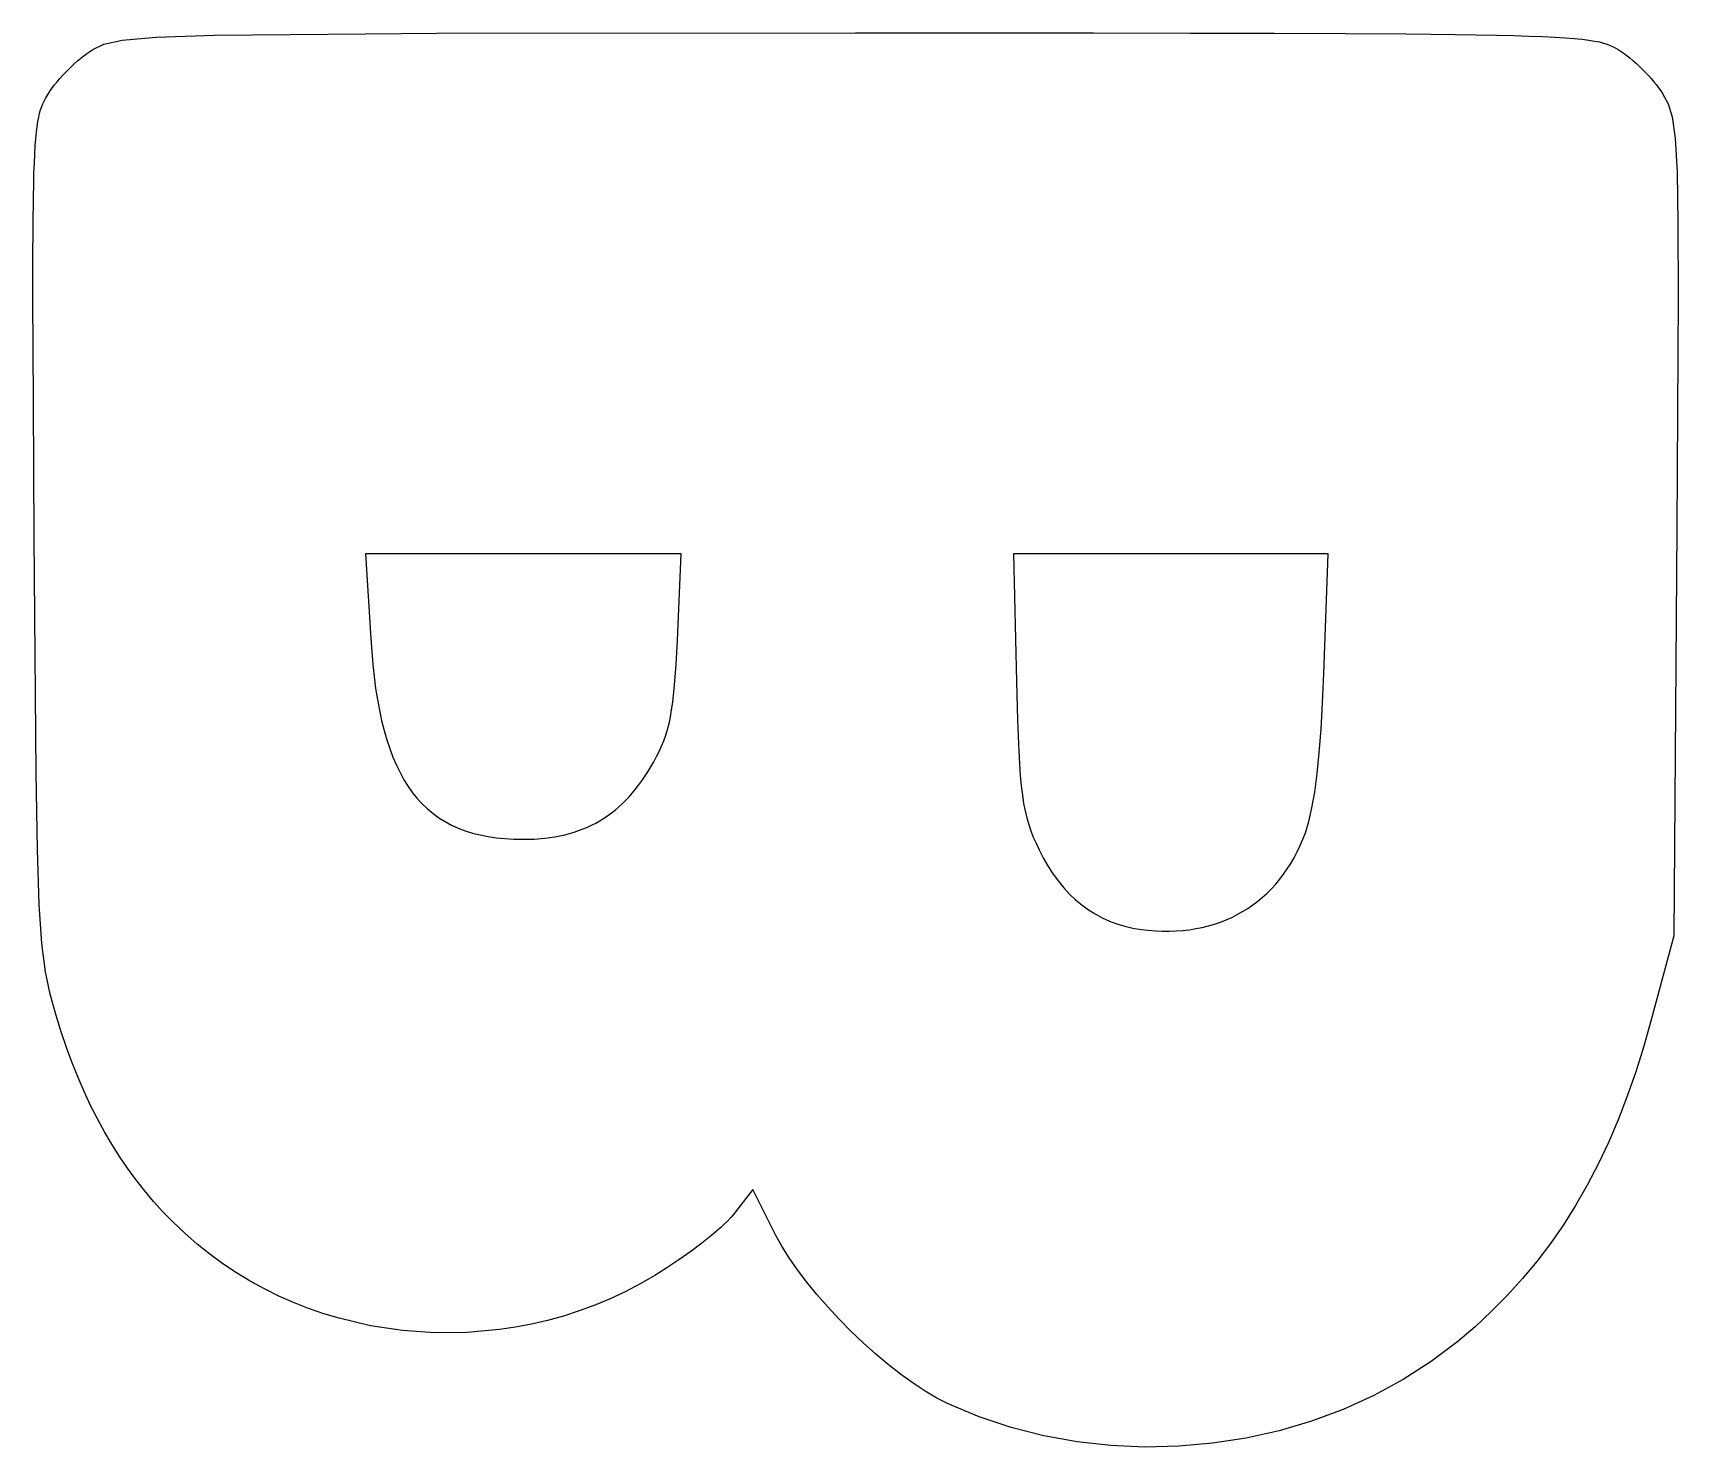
# Model space of a CAD drawing. Extents: x 70.3 to 133.4, y -81.7 to -32.
# Drawn here: x 123.847 to 124.538, y -59.303 to -58.709 of the extents above; entities that cross this region are included whole.
import ezdxf

# ---------------------------------------------------------------- set-up
doc = ezdxf.new("R2010")
doc.units = 0
doc.layers.add('BLACK', color=7, linetype='CONTINUOUS')

msp = doc.modelspace()

# ---------------------------------------------------------------- linework, layer by layer
at = {"layer": 'BLACK', "linetype": 'CONTINUOUS'}
for p, q in [((123.898873, -58.711002), (123.923332, -58.710156)), ((123.923332, -58.710156), (123.986705, -58.709611)), ((123.986705, -58.709611), (124.016612, -58.709353)), ((124.016612, -58.709353), (124.192383, -58.709221)), ((124.192383, -58.709221), (124.258656, -58.709235)), ((124.258656, -58.709235), (124.29233, -58.709242)), ((124.29233, -58.709242), (124.333038, -58.709281)), ((124.333038, -58.709281), (124.368153, -58.709353)), ((124.368153, -58.709353), (124.398113, -58.709467)), ((124.398113, -58.709467), (124.423354, -58.709632)), ((124.423354, -58.709632), (124.444315, -58.709859)), ((124.444315, -58.709859), (124.461433, -58.710156)), ((124.461433, -58.710156), (124.468688, -58.710334)), ((123.869749, -58.717874), (123.870996, -58.717005)), ((123.870996, -58.717005), (123.872204, -58.716231)), ((123.872204, -58.716231), (123.876811, -58.713962)), ((123.876811, -58.713962), (123.884533, -58.712245)), ((123.884533, -58.712245), (123.898873, -58.711002)), ((124.468688, -58.710334), (124.475146, -58.710534)), ((124.475146, -58.710534), (124.480862, -58.710756)), ((124.480862, -58.710756), (124.485892, -58.711001)), ((124.485892, -58.711001), (124.490289, -58.711272)), ((124.490289, -58.711272), (124.494108, -58.711568)), ((124.494108, -58.711568), (124.497404, -58.711892)), ((124.497404, -58.711892), (124.500232, -58.712244)), ((124.500232, -58.712244), (124.502646, -58.712626)), ((124.502646, -58.712626), (124.504701, -58.713039)), ((124.504701, -58.713039), (124.506452, -58.713484)), ((124.506452, -58.713484), (124.507954, -58.713962)), ((124.507954, -58.713962), (124.509261, -58.714475)), ((124.509261, -58.714475), (124.510428, -58.715023)), ((124.510428, -58.715023), (124.51151, -58.715608)), ((124.51151, -58.715608), (124.512561, -58.716231)), ((124.512561, -58.716231), (124.513769, -58.717005)), ((124.513769, -58.717005), (124.515016, -58.717874)), ((123.861986, -58.72456), (123.863265, -58.723318)), ((123.863265, -58.723318), (123.864563, -58.722115)), ((123.864563, -58.722115), (123.86587, -58.720959)), ((123.86587, -58.720959), (123.867176, -58.719861)), ((123.867176, -58.719861), (123.868473, -58.718829)), ((123.868473, -58.718829), (123.869749, -58.717874)), ((124.515016, -58.717874), (124.516293, -58.718829)), ((124.516293, -58.718829), (124.51759, -58.719861)), ((124.51759, -58.719861), (124.518897, -58.720959)), ((124.518897, -58.720959), (124.520205, -58.722115)), ((124.520205, -58.722115), (124.521504, -58.723318)), ((124.521504, -58.723318), (124.522784, -58.72456)), ((123.8562, -58.731014), (123.857244, -58.729722)), ((123.857244, -58.729722), (123.858354, -58.728421)), ((123.858354, -58.728421), (123.859521, -58.727121)), ((123.859521, -58.727121), (123.860734, -58.725831)), ((123.860734, -58.725831), (123.861986, -58.72456)), ((124.522784, -58.72456), (124.524037, -58.725831)), ((124.524037, -58.725831), (124.525252, -58.727121)), ((124.525252, -58.727121), (124.52642, -58.728421)), ((124.52642, -58.728421), (124.527531, -58.729722)), ((124.527531, -58.729722), (124.528576, -58.731014)), ((123.851259, -58.738971), (123.851778, -58.737861)), ((123.851778, -58.737861), (123.852335, -58.736807)), ((123.852335, -58.736807), (123.853563, -58.73474)), ((123.853563, -58.73474), (123.85435, -58.733532)), ((123.85435, -58.733532), (123.855233, -58.732287)), ((123.855233, -58.732287), (123.8562, -58.731014)), ((124.528576, -58.731014), (124.529546, -58.732287)), ((124.529546, -58.732287), (124.53043, -58.733532)), ((124.53043, -58.733532), (124.531219, -58.73474)), ((124.531219, -58.73474), (124.531219, -58.734739)), ((124.531219, -58.734739), (124.533529, -58.738959)), ((123.84918, -58.746464), (123.84953, -58.744601)), ((123.84953, -58.744601), (123.849912, -58.742952)), ((123.849912, -58.742952), (123.850327, -58.741485)), ((123.850327, -58.741485), (123.850775, -58.740168)), ((123.850775, -58.740168), (123.851259, -58.738971)), ((124.533529, -58.738959), (124.535262, -58.744528)), ((124.535262, -58.744528), (124.536482, -58.75343)), ((123.848313, -58.75365), (123.848573, -58.750957)), ((123.848573, -58.750957), (123.848862, -58.748572)), ((123.848862, -58.748572), (123.84918, -58.746464)), ((123.847875, -58.760088), (123.848081, -58.756683)), ((123.848081, -58.756683), (123.848313, -58.75365)), ((124.536482, -58.75343), (124.537254, -58.767647)), ((123.847542, -58.768137), (123.847696, -58.763895)), ((123.847696, -58.763895), (123.847875, -58.760088)), ((123.847411, -58.772846), (123.847542, -58.768137)), ((124.537254, -58.767647), (124.537642, -58.789163)), ((123.847153, -58.790082), (123.847304, -58.778051)), ((123.847304, -58.778051), (123.847411, -58.772846)), ((123.847082, -58.804483), (123.847153, -58.790082)), ((124.537642, -58.789163), (124.53771, -58.81996)), ((123.847083, -58.821505), (123.847082, -58.804483)), ((124.53771, -58.81996), (124.537146, -58.917334)), ((123.847147, -58.841402), (123.847083, -58.821505)), ((123.847266, -58.864425), (123.847147, -58.841402)), ((123.84764, -58.920862), (123.847266, -58.864425)), ((124.537146, -58.917334), (124.535912, -59.088431)), ((123.848489, -59.020101), (123.84764, -58.920862)), ((124.119224, -58.927917), (123.986705, -58.927917)), ((123.986705, -58.927917), (123.988879, -58.96359)), ((124.117607, -58.964276), (124.119224, -58.927917)), ((124.390827, -58.927917), (124.258656, -58.927917)), ((124.258656, -58.927917), (124.259967, -58.981716)), ((124.389026, -58.978188), (124.390827, -58.927917)), ((123.988879, -58.96359), (123.98974, -58.974449)), ((124.11708, -58.974499), (124.117607, -58.964276)), ((123.98974, -58.974449), (123.990956, -58.98448)), ((124.116454, -58.983089), (124.11708, -58.974499)), ((124.388505, -58.990494), (124.389026, -58.978188)), ((123.990956, -58.98448), (123.991702, -58.989192)), ((124.115677, -58.990314), (124.116454, -58.983089)), ((124.259967, -58.981716), (124.260411, -58.997789)), ((123.991702, -58.989192), (123.992542, -58.993703)), ((124.115215, -58.993499), (124.115677, -58.990314)), ((124.387865, -59.001584), (124.388505, -58.990494)), ((123.992542, -58.993703), (123.993478, -58.998016)), ((123.993478, -58.998016), (123.994511, -59.002133)), ((124.113461, -59.001747), (124.114114, -58.999182)), ((124.114114, -58.999182), (124.114697, -58.996444)), ((124.114697, -58.996444), (124.115215, -58.993499)), ((124.260411, -58.997789), (124.260654, -59.004611)), ((123.994511, -59.002133), (123.995643, -59.006056)), ((123.995643, -59.006056), (123.996875, -59.009788)), ((124.111015, -59.008738), (124.111918, -59.006491)), ((124.111918, -59.006491), (124.112731, -59.004172)), ((124.112731, -59.004172), (124.113461, -59.001747)), ((124.260654, -59.004611), (124.260923, -59.010713)), ((124.387101, -59.011502), (124.387865, -59.001584)), ((123.996875, -59.009788), (123.99821, -59.013331)), ((123.99821, -59.013331), (123.999649, -59.016687)), ((124.107703, -59.015381), (124.108914, -59.013149)), ((124.108914, -59.013149), (124.110016, -59.010946)), ((124.110016, -59.010946), (124.111015, -59.008738)), ((124.260923, -59.010713), (124.261227, -59.016162)), ((124.386207, -59.020296), (124.387101, -59.011502)), ((123.849031, -59.052124), (123.848489, -59.020101)), ((123.999649, -59.016687), (124.001193, -59.019857)), ((124.001193, -59.019857), (124.002844, -59.022845)), ((124.102747, -59.023253), (124.105276, -59.019463)), ((124.105276, -59.019463), (124.107703, -59.015381)), ((124.261227, -59.016162), (124.261574, -59.021025)), ((124.261574, -59.021025), (124.261975, -59.02537)), ((124.385178, -59.028008), (124.386207, -59.020296)), ((124.002844, -59.022845), (124.004604, -59.025653)), ((124.004604, -59.025653), (124.006475, -59.028282)), ((124.098746, -59.028399), (124.100109, -59.026755)), ((124.100109, -59.026755), (124.101442, -59.02504)), ((124.101442, -59.02504), (124.102747, -59.023253)), ((124.261975, -59.02537), (124.262438, -59.029264)), ((124.006475, -59.028282), (124.008458, -59.030735)), ((124.008458, -59.030735), (124.010554, -59.033013)), ((124.010554, -59.033013), (124.012766, -59.03512)), ((124.091468, -59.035571), (124.092989, -59.034275)), ((124.092989, -59.034275), (124.094476, -59.03291)), ((124.094476, -59.03291), (124.095931, -59.031476)), ((124.095931, -59.031476), (124.097354, -59.029973)), ((124.097354, -59.029973), (124.098746, -59.028399)), ((124.262438, -59.029264), (124.262972, -59.032774)), ((124.262972, -59.032774), (124.263587, -59.035967)), ((124.382695, -59.04037), (124.384009, -59.034684)), ((124.384009, -59.034684), (124.385178, -59.028008)), ((124.012766, -59.03512), (124.015096, -59.037057)), ((124.015096, -59.037057), (124.017544, -59.038827)), ((124.017544, -59.038827), (124.020112, -59.040431)), ((124.020112, -59.040431), (124.022802, -59.041872)), ((124.081601, -59.041937), (124.083338, -59.041042)), ((124.083338, -59.041042), (124.085038, -59.040081)), ((124.085038, -59.040081), (124.086699, -59.039054)), ((124.086699, -59.039054), (124.088325, -59.03796)), ((124.088325, -59.03796), (124.089914, -59.0368)), ((124.089914, -59.0368), (124.091468, -59.035571)), ((124.263587, -59.035967), (124.264291, -59.038911)), ((124.264291, -59.038911), (124.265093, -59.041673)), ((124.265093, -59.041673), (124.266002, -59.044321)), ((124.381231, -59.04511), (124.382695, -59.04037)), ((124.022802, -59.041872), (124.025617, -59.043153)), ((124.025617, -59.043153), (124.028556, -59.044274)), ((124.028556, -59.044274), (124.031623, -59.045239)), ((124.031623, -59.045239), (124.034818, -59.046049)), ((124.034818, -59.046049), (124.038144, -59.046708)), ((124.038144, -59.046708), (124.041601, -59.047216)), ((124.041601, -59.047216), (124.045193, -59.047576)), ((124.045193, -59.047576), (124.048919, -59.047791)), ((124.048919, -59.047791), (124.052783, -59.047862)), ((124.052783, -59.047862), (124.057457, -59.047745)), ((124.057457, -59.047745), (124.061934, -59.047391)), ((124.061934, -59.047391), (124.064101, -59.047125)), ((124.064101, -59.047125), (124.066221, -59.046797)), ((124.066221, -59.046797), (124.068295, -59.046409)), ((124.068295, -59.046409), (124.070324, -59.045959)), ((124.070324, -59.045959), (124.072309, -59.045447)), ((124.072309, -59.045447), (124.074251, -59.044872)), ((124.074251, -59.044872), (124.07615, -59.044234)), ((124.07615, -59.044234), (124.078008, -59.043533)), ((124.078008, -59.043533), (124.079824, -59.042767)), ((124.079824, -59.042767), (124.081601, -59.041937)), ((124.266002, -59.044321), (124.267029, -59.04692)), ((124.267029, -59.04692), (124.26818, -59.04954)), ((124.379044, -59.05053), (124.380181, -59.047863)), ((124.380181, -59.047863), (124.381231, -59.04511)), ((123.849781, -59.075271), (123.849031, -59.052124)), ((124.26818, -59.04954), (124.269467, -59.052246)), ((124.269467, -59.052246), (124.271337, -59.055857)), ((124.375133, -59.057997), (124.376519, -59.055597)), ((124.376519, -59.055597), (124.377823, -59.053108)), ((124.377823, -59.053108), (124.379044, -59.05053)), ((124.271337, -59.055857), (124.273313, -59.059265)), ((124.273313, -59.059265), (124.275396, -59.062469)), ((124.275396, -59.062469), (124.277586, -59.06547)), ((124.372122, -59.062524), (124.373666, -59.060306)), ((124.373666, -59.060306), (124.375133, -59.057997)), ((124.277586, -59.06547), (124.279883, -59.068268)), ((124.279883, -59.068268), (124.282287, -59.070864)), ((124.365185, -59.070463), (124.36703, -59.06862)), ((124.36703, -59.06862), (124.368802, -59.066682)), ((124.368802, -59.066682), (124.3705, -59.06465)), ((124.3705, -59.06465), (124.372122, -59.062524)), ((123.850839, -59.091684), (123.849781, -59.075271)), ((124.282287, -59.070864), (124.284798, -59.073256)), ((124.284798, -59.073256), (124.287417, -59.075446)), ((124.287417, -59.075446), (124.290144, -59.077434)), ((124.357108, -59.07687), (124.359229, -59.075415)), ((124.359229, -59.075415), (124.361283, -59.073862)), ((124.361283, -59.073862), (124.363269, -59.072211)), ((124.363269, -59.072211), (124.365185, -59.070463)), ((124.290144, -59.077434), (124.292979, -59.07922)), ((124.292979, -59.07922), (124.295923, -59.080803)), ((124.295923, -59.080803), (124.298974, -59.082185)), ((124.298974, -59.082185), (124.302134, -59.083365)), ((124.343063, -59.083483), (124.345554, -59.082637)), ((124.345554, -59.082637), (124.347986, -59.081687)), ((124.347986, -59.081687), (124.35036, -59.080635)), ((124.35036, -59.080635), (124.352672, -59.079481)), ((124.352672, -59.079481), (124.354922, -59.078225)), ((124.354922, -59.078225), (124.357108, -59.07687)), ((124.302134, -59.083365), (124.305403, -59.084343)), ((124.305403, -59.084343), (124.308782, -59.08512)), ((124.308782, -59.08512), (124.312269, -59.085695)), ((124.312269, -59.085695), (124.315298, -59.086048)), ((124.315298, -59.086048), (124.318286, -59.086286)), ((124.318286, -59.086286), (124.321231, -59.086413)), ((124.321231, -59.086413), (124.324132, -59.086428)), ((124.324132, -59.086428), (124.326986, -59.086332)), ((124.326986, -59.086332), (124.329793, -59.086127)), ((124.329793, -59.086127), (124.332551, -59.085812)), ((124.332551, -59.085812), (124.335258, -59.08539)), ((124.335258, -59.08539), (124.337914, -59.08486)), ((124.337914, -59.08486), (124.340516, -59.084224)), ((124.340516, -59.084224), (124.343063, -59.083483)), ((124.535912, -59.088431), (124.526461, -59.123709)), ((123.852301, -59.103502), (123.850839, -59.091684)), ((123.854265, -59.112867), (123.852301, -59.103502)), ((123.85683, -59.12192), (123.854265, -59.112867)), ((123.858964, -59.128717), (123.85683, -59.12192)), ((124.526461, -59.123709), (124.523325, -59.134796)), ((123.861205, -59.1353), (123.858964, -59.128717)), ((123.863556, -59.141675), (123.861205, -59.1353)), ((124.523325, -59.134796), (124.519965, -59.145471)), ((123.866022, -59.147849), (123.863556, -59.141675)), ((123.868605, -59.153827), (123.866022, -59.147849)), ((124.519965, -59.145471), (124.516375, -59.155747)), ((123.871309, -59.159618), (123.868605, -59.153827)), ((124.516375, -59.155747), (124.512546, -59.165635)), ((123.874138, -59.165226), (123.871309, -59.159618)), ((123.877095, -59.170658), (123.874138, -59.165226)), ((124.512546, -59.165635), (124.508471, -59.17515)), ((123.880184, -59.17592), (123.877095, -59.170658)), ((123.883409, -59.181019), (123.880184, -59.17592)), ((124.508471, -59.17515), (124.504142, -59.184303)), ((123.886772, -59.185962), (123.883409, -59.181019)), ((123.890279, -59.190754), (123.886772, -59.185962)), ((124.504142, -59.184303), (124.499551, -59.193108)), ((123.893932, -59.195401), (123.890279, -59.190754)), ((124.499551, -59.193108), (124.494691, -59.201577)), ((123.897734, -59.199911), (123.893932, -59.195401)), ((123.90169, -59.20429), (123.897734, -59.199911)), ((124.149354, -59.194891), (124.140998, -59.205568)), ((124.158874, -59.213981), (124.149354, -59.194891)), ((123.905804, -59.208543), (123.90169, -59.20429)), ((124.14002, -59.206732), (124.138819, -59.208015)), ((124.140998, -59.205568), (124.14002, -59.206732)), ((124.494691, -59.201577), (124.489554, -59.209723)), ((123.910804, -59.213324), (123.905804, -59.208543)), ((123.915986, -59.217852), (123.910804, -59.213324)), ((124.132131, -59.214066), (124.127893, -59.217461)), ((124.135818, -59.210883), (124.132131, -59.214066)), ((124.137413, -59.209403), (124.135818, -59.210883)), ((124.138819, -59.208015), (124.137413, -59.209403)), ((124.161446, -59.21872), (124.158874, -59.213981)), ((124.489554, -59.209723), (124.484133, -59.217559)), ((123.92134, -59.222127), (123.915986, -59.217852)), ((124.123237, -59.220963), (124.1183, -59.224467)), ((124.127893, -59.217461), (124.123237, -59.220963)), ((124.164512, -59.223647), (124.161446, -59.21872)), ((124.484133, -59.217559), (124.478419, -59.225097)), ((123.926856, -59.226147), (123.92134, -59.222127)), ((123.932525, -59.229912), (123.926856, -59.226147)), ((124.113215, -59.227868), (124.108118, -59.231062)), ((124.1183, -59.224467), (124.113215, -59.227868)), ((124.168022, -59.228713), (124.164512, -59.223647)), ((124.478419, -59.225097), (124.472405, -59.23235)), ((123.938338, -59.23342), (123.932525, -59.229912)), ((123.944283, -59.236671), (123.938338, -59.23342)), ((124.101968, -59.234602), (124.09571, -59.237856)), ((124.108118, -59.231062), (124.101968, -59.234602)), ((124.171926, -59.233868), (124.168022, -59.228713)), ((124.176175, -59.239065), (124.171926, -59.233868)), ((124.472405, -59.23235), (124.466083, -59.239332)), ((123.950353, -59.239663), (123.944283, -59.236671)), ((123.956537, -59.242395), (123.950353, -59.239663)), ((124.089354, -59.240828), (124.08291, -59.243517)), ((124.09571, -59.237856), (124.089354, -59.240828)), ((124.180717, -59.244253), (124.176175, -59.239065)), ((124.466083, -59.239332), (124.459446, -59.246054)), ((123.962825, -59.244866), (123.956537, -59.242395)), ((123.969208, -59.247076), (123.962825, -59.244866)), ((123.975677, -59.249022), (123.969208, -59.247076)), ((124.069796, -59.248053), (124.063145, -59.249901)), ((124.076387, -59.245925), (124.069796, -59.248053)), ((124.08291, -59.243517), (124.076387, -59.245925)), ((124.185503, -59.249385), (124.180717, -59.244253)), ((124.459446, -59.246054), (124.452486, -59.25253)), ((123.988831, -59.252121), (123.975677, -59.249022)), ((124.002211, -59.254155), (123.988831, -59.252121)), ((124.01574, -59.255116), (124.002211, -59.254155)), ((124.029339, -59.254995), (124.01574, -59.255116)), ((124.042933, -59.253783), (124.029339, -59.254995)), ((124.049704, -59.252765), (124.042933, -59.253783)), ((124.056445, -59.251472), (124.049704, -59.252765)), ((124.063145, -59.249901), (124.056445, -59.251472)), ((124.190484, -59.25441), (124.185503, -59.249385)), ((124.195609, -59.259281), (124.190484, -59.25441)), ((124.452486, -59.25253), (124.445195, -59.258772)), ((124.200827, -59.263948), (124.195609, -59.259281)), ((124.445195, -59.258772), (124.434071, -59.2672)), ((124.20609, -59.268362), (124.200827, -59.263948)), ((124.211348, -59.272474), (124.20609, -59.268362)), ((124.434071, -59.2672), (124.422304, -59.274764)), ((124.216549, -59.276236), (124.211348, -59.272474)), ((124.221645, -59.279598), (124.216549, -59.276236)), ((124.422304, -59.274764), (124.409968, -59.281456)), ((124.226585, -59.282512), (124.221645, -59.279598)), ((124.23132, -59.284928), (124.226585, -59.282512)), ((124.409968, -59.281456), (124.397136, -59.287266)), ((124.244351, -59.290402), (124.23132, -59.284928)), ((124.25777, -59.294886), (124.244351, -59.290402)), ((124.397136, -59.287266), (124.383882, -59.292185)), ((124.271505, -59.298389), (124.25777, -59.294886)), ((124.37028, -59.296204), (124.356403, -59.299315)), ((124.383882, -59.292185), (124.37028, -59.296204)), ((124.285481, -59.30092), (124.271505, -59.298389)), ((124.299625, -59.302489), (124.285481, -59.30092)), ((124.313863, -59.303103), (124.299625, -59.302489)), ((124.328121, -59.302773), (124.313863, -59.303103)), ((124.342326, -59.301507), (124.328121, -59.302773)), ((124.356403, -59.299315), (124.342326, -59.301507))]:
    msp.add_line(p, q, dxfattribs=at)

doc.saveas('drawing.dxf')
